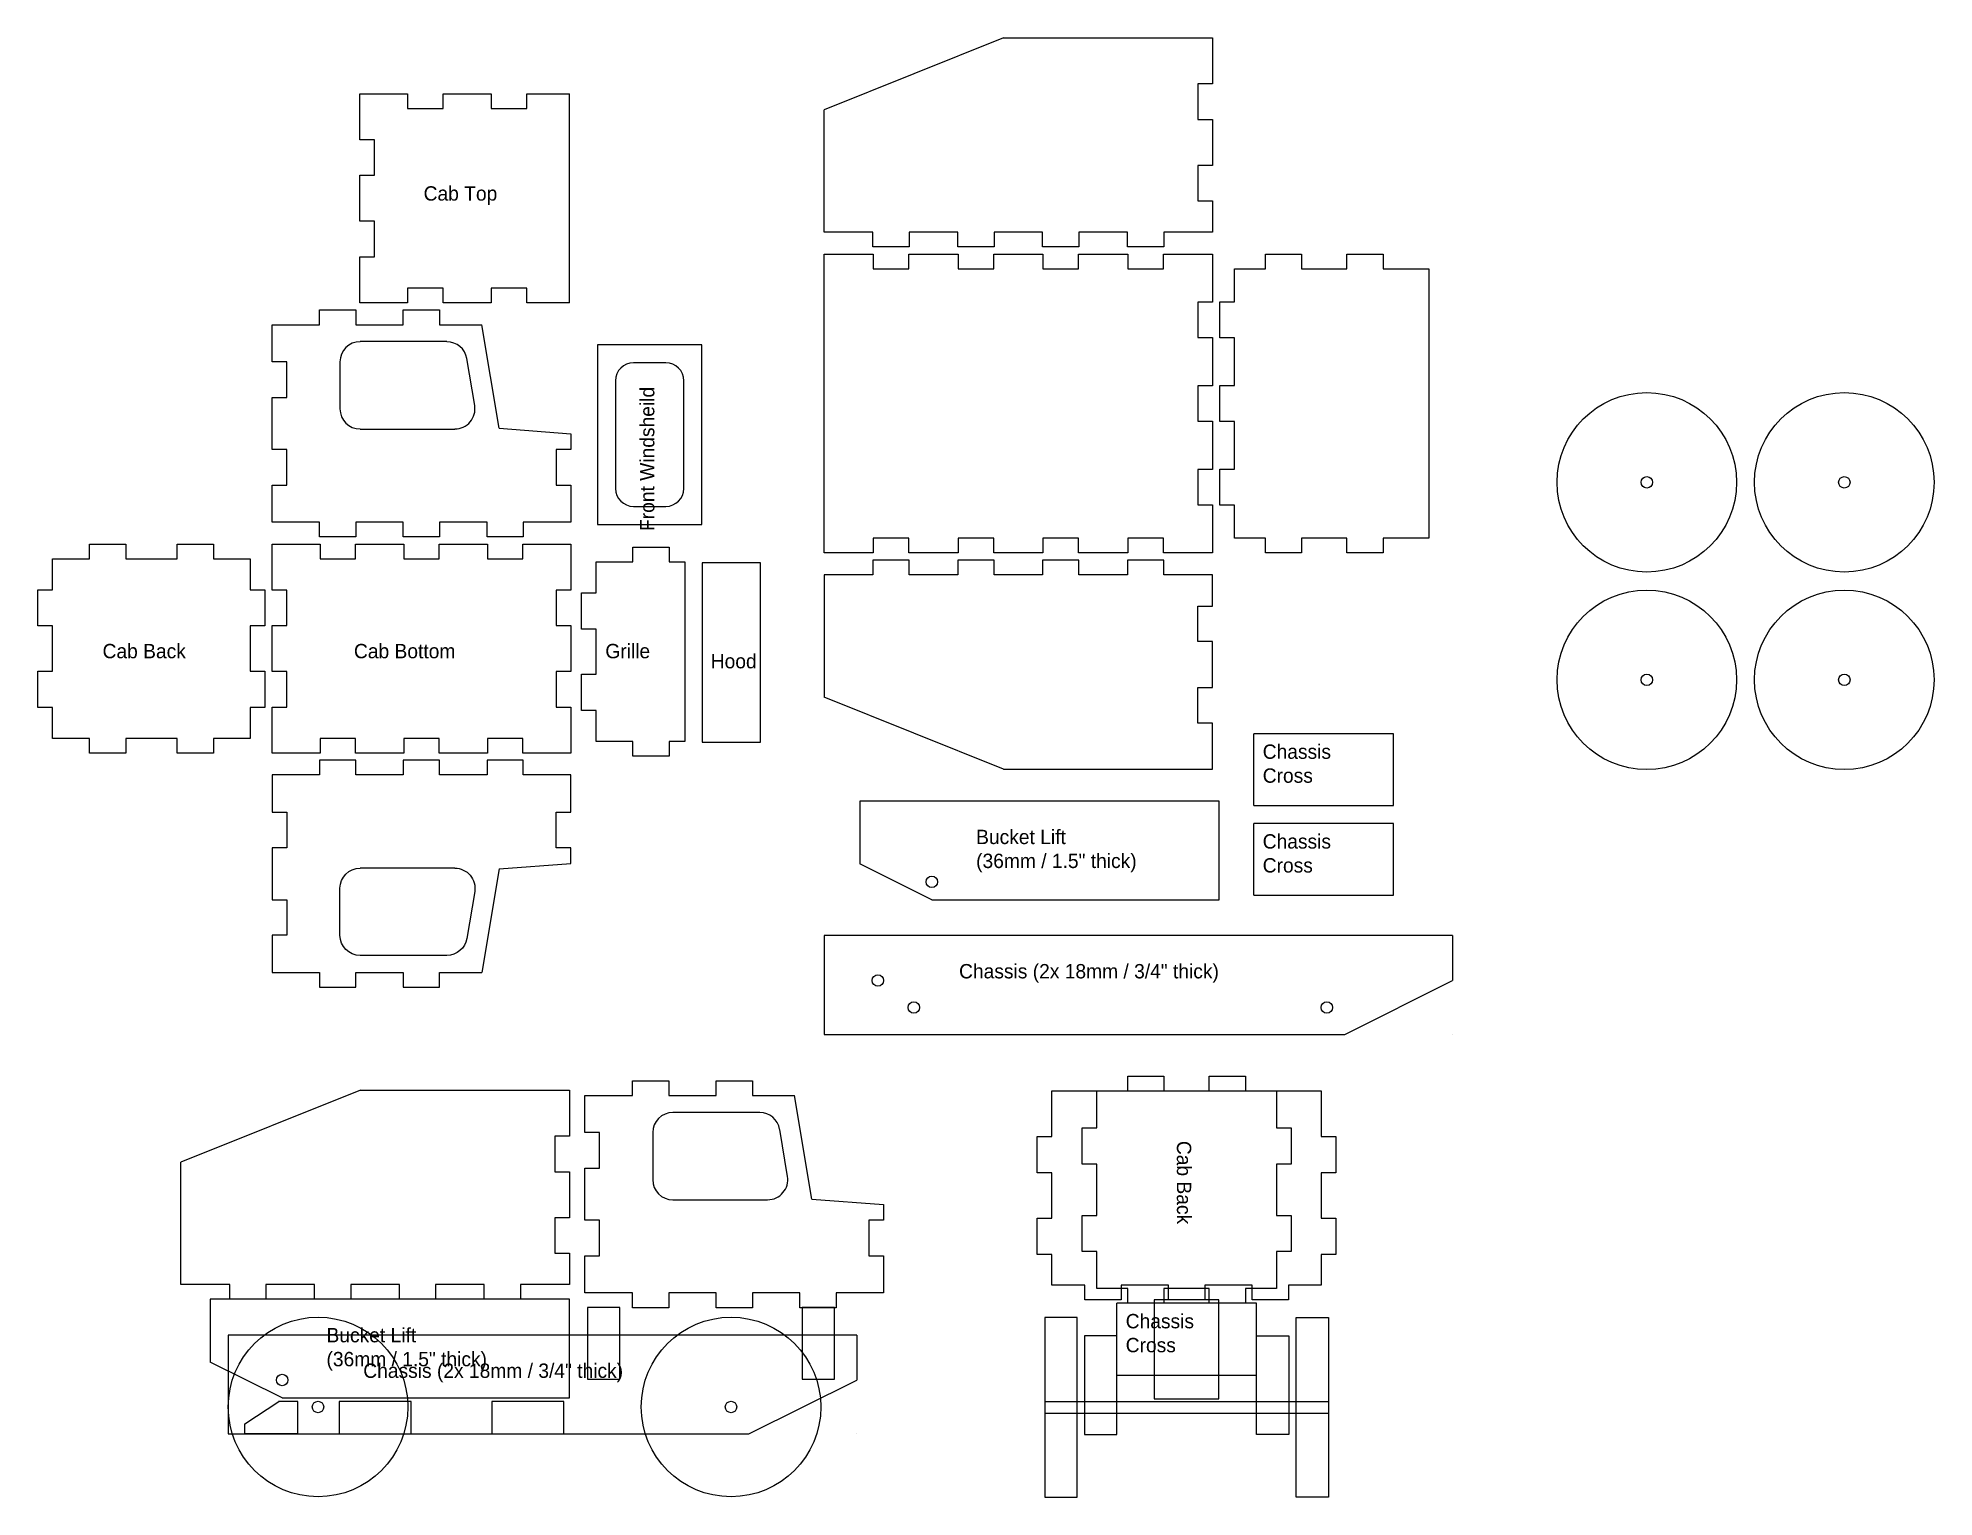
# Model space of a CAD drawing. Header units: millimetres. Extents: x 4 to 1060, y -665 to 148.
import ezdxf

# ---------------------------------------------------------------- set-up
doc = ezdxf.new("R2010")
doc.units = ezdxf.units.MM
doc.layers.get('0').update_dxf_attribs({"linetype": 'CONTINUOUS', "lineweight": 25, "true_color": 0x000000})
doc.styles.add('textstyle0', font='')
doc.styles.add('textstyle1', font='')
doc.styles.add('textstyle2', font='')
doc.styles.add('textstyle3', font='')
doc.styles.add('textstyle4', font='')
doc.styles.add('textstyle5', font='')
doc.styles.add('textstyle6', font='')
doc.styles.add('textstyle7', font='')
doc.styles.add('textstyle8', font='')
doc.styles.get('textstyle0').set_extended_font_data('Droid Sans Mono')
doc.styles.get('textstyle1').set_extended_font_data('Droid Sans Mono')
doc.styles.get('textstyle2').set_extended_font_data('Droid Sans Mono')
doc.styles.get('textstyle3').set_extended_font_data('Droid Sans Mono')
doc.styles.get('textstyle4').set_extended_font_data('Droid Sans Mono')
doc.styles.get('textstyle5').set_extended_font_data('Droid Sans Mono')
doc.styles.get('textstyle6').set_extended_font_data('Droid Sans Mono')
doc.styles.get('textstyle7').set_extended_font_data('Droid Sans Mono')
doc.styles.get('textstyle8').set_extended_font_data('Droid Sans Mono')

# ---------------------------------------------------------------- blocks, each defined once
blk = doc.blocks.new('cab_top')
at = {"color": 7, "true_color": 0x000000}
for p, q in [((-116.8, 116.4), (-90.1, 116.4)), ((-116.8, 90.8), (-116.8, 116.4)), ((-90.1, 116.4), (-90.1, 108.2)), ((-70.3, 108.2), (-70.3, 116.4)), ((-70.3, 116.4), (-43.5, 116.4)), ((-43.5, 116.4), (-43.5, 108.2)), ((-23.7, 108.2), (-23.7, 116.4)), ((-23.7, 116.4), (0, 116.4)), ((-90.1, 108.2), (-70.3, 108.2)), ((-43.5, 108.2), (-23.7, 108.2)), ((-108.6, 90.8), (-116.8, 90.8)), ((-108.6, 71), (-108.6, 90.8)), ((-116.8, 45.4), (-116.8, 71)), ((-116.8, 71), (-108.6, 71)), ((-108.6, 45.4), (-116.8, 45.4)), ((-108.6, 25.6), (-108.6, 45.4)), ((-116.8, 0), (-116.8, 25.6)), ((-116.8, 25.6), (-108.6, 25.6)), ((-90.1, 0), (-116.8, 0)), ((-70.3, 8.2), (-90.1, 8.2)), ((-90.1, 8.2), (-90.1, 0)), ((-70.3, 0), (-70.3, 8.2)), ((-43.5, 0), (-70.3, 0)), ((-23.7, 8.2), (-43.5, 8.2)), ((-43.5, 8.2), (-43.5, 0)), ((-23.7, 0), (-23.7, 8.2)), ((0, 0), (-23.7, 0))]:
    blk.add_line(p, q, dxfattribs=at)
blk.add_line((0, 0), (0, 116.4))
at = {"insert": (-81.2, 64.9), "char_height": 8, "attachment_point": 1, "style": 'textstyle0'}
blk.add_mtext('Cab Top', dxfattribs=at)
blk = doc.blocks.new('cab_side')
at = {"color": 7, "true_color": 0x000000}
for p, q in [((26.5, 110), (26.5, 118.2)), ((26.5, 118.2), (46.7, 118.2)), ((46.7, 118.2), (46.7, 110)), ((73.1, 110), (73.1, 118.2)), ((73.1, 118.2), (93.3, 118.2)), ((93.3, 118.2), (93.3, 110)), ((0, 110), (26.5, 110)), ((0, 89.3), (0, 110)), ((46.7, 110), (73.1, 110)), ((93.3, 110), (116.8, 110)), ((8.2, 89.3), (0, 89.3)), ((8.2, 69.5), (8.2, 89.3)), ((0, 40.5), (0, 69.5)), ((0, 69.5), (8.2, 69.5)), ((166.4, 49.3), (166.4, 40.5)), ((8.2, 40.5), (0, 40.5)), ((8.2, 20.7), (8.2, 40.5)), ((166.4, 40.5), (158.2, 40.5)), ((158.2, 40.5), (158.2, 20.7)), ((0, 0), (0, 20.7)), ((0, 20.7), (8.2, 20.7)), ((158.2, 20.7), (166.4, 20.7)), ((166.4, 20.7), (166.4, 0)), ((26.5, 0), (0, 0)), ((26.5, -8.2), (26.5, 0)), ((73.1, 0), (46.7, 0)), ((46.7, 0), (46.7, -8.2)), ((73.1, -8.2), (73.1, 0)), ((119.7, 0), (93.3, 0)), ((93.3, 0), (93.3, -8.2)), ((119.7, -8.2), (119.7, 0)), ((166.4, 0), (139.9, 0)), ((139.9, 0), (139.9, -8.2)), ((46.7, -8.2), (26.5, -8.2)), ((93.3, -8.2), (73.1, -8.2)), ((139.9, -8.2), (119.7, -8.2))]:
    blk.add_line(p, q, dxfattribs=at)
for p, q in [((126.4, 52.3), (116.8, 110)), ((97.4, 100.6), (49, 100.6)), ((37.8, 89.3), (37.8, 63.1)), ((112.9, 64.9), (108.5, 91.1)), ((49, 51.8), (101.8, 51.8)), ((126.4, 52.3), (166.4, 49.3))]:
    blk.add_line(p, q)
for centre, start, end in [((49, 89.3), 90, 180), ((97.4, 89.3), 9.4623, 90), ((101.8, 63.1), 270, 9.4623), ((49, 63.1), 180, 270)]:
    blk.add_arc(centre, 11.2, start, end)
blk = doc.blocks.new('cab_back')
at = {"color": 7, "true_color": 0x000000}
for p, q in [((20.5, 100), (20.5, 108.2)), ((20.5, 108.2), (40.7, 108.2)), ((40.7, 108.2), (40.7, 100)), ((69.3, 100), (69.3, 108.2)), ((69.3, 108.2), (89.5, 108.2)), ((89.5, 108.2), (89.5, 100)), ((0, 100), (20.5, 100)), ((0, 82.8), (0, 100)), ((40.7, 100), (69.3, 100)), ((89.5, 100), (110, 100)), ((110, 100), (110, 82.8)), ((-8.2, 62.6), (-8.2, 82.8)), ((-8.2, 82.8), (0, 82.8)), ((110, 82.8), (118.2, 82.8)), ((118.2, 82.8), (118.2, 62.6)), ((0, 62.6), (-8.2, 62.6)), ((0, 37.4), (0, 62.6)), ((118.2, 62.6), (110, 62.6)), ((110, 62.6), (110, 37.4)), ((-8.2, 17.2), (-8.2, 37.4)), ((-8.2, 37.4), (0, 37.4)), ((110, 37.4), (118.2, 37.4)), ((118.2, 37.4), (118.2, 17.2)), ((0, 17.2), (-8.2, 17.2)), ((0, 0), (0, 17.2)), ((118.2, 17.2), (110, 17.2)), ((110, 17.2), (110, 0)), ((20.5, 0), (0, 0)), ((20.5, -8.2), (20.5, 0)), ((69.3, 0), (40.7, 0)), ((40.7, 0), (40.7, -8.2)), ((69.3, -8.2), (69.3, 0)), ((110, 0), (89.5, 0)), ((89.5, 0), (89.5, -8.2)), ((40.7, -8.2), (20.5, -8.2)), ((89.5, -8.2), (69.3, -8.2))]:
    blk.add_line(p, q, dxfattribs=at)
at = {"insert": (27.8, 52.6), "char_height": 8, "attachment_point": 1, "style": 'textstyle1'}
blk.add_mtext('Cab Back', dxfattribs=at)
blk = doc.blocks.new('cab_bottom')
at = {"color": 7, "true_color": 0x000000}
for p, q in [((0, 116.4), (26.7, 116.4)), ((0, 90.8), (0, 116.4)), ((26.7, 116.4), (26.7, 108.2)), ((46.5, 108.2), (46.5, 116.4)), ((46.5, 116.4), (73.3, 116.4)), ((73.3, 116.4), (73.3, 108.2)), ((93.1, 108.2), (93.1, 116.4)), ((93.1, 116.4), (119.9, 116.4)), ((119.9, 116.4), (119.9, 108.2)), ((139.7, 108.2), (139.7, 116.4)), ((139.7, 116.4), (166.4, 116.4)), ((166.4, 116.4), (166.4, 90.8)), ((26.7, 108.2), (46.5, 108.2)), ((73.3, 108.2), (93.1, 108.2)), ((119.9, 108.2), (139.7, 108.2)), ((8.2, 90.8), (0, 90.8)), ((8.2, 71), (8.2, 90.8)), ((166.4, 90.8), (158.2, 90.8)), ((158.2, 90.8), (158.2, 71)), ((0, 45.4), (0, 71)), ((0, 71), (8.2, 71)), ((158.2, 71), (166.4, 71)), ((166.4, 71), (166.4, 45.4)), ((8.2, 45.4), (0, 45.4)), ((8.2, 25.6), (8.2, 45.4)), ((166.4, 45.4), (158.2, 45.4)), ((158.2, 45.4), (158.2, 25.6)), ((0, 0), (0, 25.6)), ((0, 25.6), (8.2, 25.6)), ((158.2, 25.6), (166.4, 25.6)), ((166.4, 25.6), (166.4, 0)), ((26.7, 0), (0, 0)), ((46.5, 8.2), (26.7, 8.2)), ((26.7, 8.2), (26.7, 0)), ((46.5, 0), (46.5, 8.2)), ((73.3, 0), (46.5, 0)), ((93.1, 8.2), (73.3, 8.2)), ((73.3, 8.2), (73.3, 0)), ((93.1, 0), (93.1, 8.2)), ((119.9, 0), (93.1, 0)), ((139.7, 8.2), (119.9, 8.2)), ((119.9, 8.2), (119.9, 0)), ((139.7, 0), (139.7, 8.2)), ((166.4, 0), (139.7, 0))]:
    blk.add_line(p, q, dxfattribs=at)
at = {"insert": (45.6, 60.8), "char_height": 8, "attachment_point": 1, "style": 'textstyle4'}
blk.add_mtext('Cab Bottom', dxfattribs=at)
blk = doc.blocks.new('cab_grille')
at = {"color": 7, "true_color": 0x000000}
for p, q in [((-28.8, 100), (-28.8, 108.2)), ((-28.8, 108.2), (-8.6, 108.2)), ((-8.6, 108.2), (-8.6, 100)), ((-49.3, 100), (-28.8, 100)), ((-49.3, 82.8), (-49.3, 100)), ((-8.6, 100), (0, 100)), ((-57.5, 62.6), (-57.5, 82.8)), ((-57.5, 82.8), (-49.3, 82.8)), ((-49.3, 62.6), (-57.5, 62.6)), ((-49.3, 37.4), (-49.3, 62.6)), ((-57.5, 17.2), (-57.5, 37.4)), ((-57.5, 37.4), (-49.3, 37.4)), ((-49.3, 17.2), (-57.5, 17.2)), ((-49.3, 0), (-49.3, 17.2)), ((-28.8, 0), (-49.3, 0)), ((-28.8, -8.2), (-28.8, 0)), ((-8.6, -8.2), (-28.8, -8.2)), ((0, 0), (-8.6, 0)), ((-8.6, 0), (-8.6, -8.2))]:
    blk.add_line(p, q, dxfattribs=at)
blk.add_line((0, 100), (0, 0))
at = {"insert": (-44.2, 54.3), "char_height": 8, "attachment_point": 1, "style": 'textstyle6'}
blk.add_mtext('Grille', dxfattribs=at)
blk = doc.blocks.new('cab_hood')
for p, q in [((0, 100), (-32.5, 100)), ((-32.5, 100), (-32.5, 0)), ((0, 0), (0, 100)), ((-32.5, 0), (0, 0))]:
    blk.add_line(p, q)
at = {"insert": (-27.8, 49.2), "char_height": 8, "attachment_point": 1, "style": 'textstyle7'}
blk.add_mtext('Hood', dxfattribs=at)
blk = doc.blocks.new('bucket_side')
blk.add_line((-116.4, 108.2), (-216.4, 68.2))
at = {"color": 7, "true_color": 0x000000}
for p, q in [((-116.4, 108.2), (0, 108.2)), ((0, 108.2), (0, 82.6)), ((0, 82.6), (-8.2, 82.6)), ((-8.2, 82.6), (-8.2, 62.8)), ((-216.4, 0), (-216.4, 68.2)), ((-8.2, 62.8), (0, 62.8)), ((0, 62.8), (0, 37.2)), ((0, 37.2), (-8.2, 37.2)), ((-8.2, 37.2), (-8.2, 17.4)), ((-8.2, 17.4), (0, 17.4)), ((0, 17.4), (0, 0)), ((-189.2, 0), (-216.4, 0)), ((-189.2, -8.2), (-189.2, 0)), ((-169, -8.2), (-189.2, -8.2)), ((-141.9, 0), (-169, 0)), ((-169, 0), (-169, -8.2)), ((-141.9, -8.2), (-141.9, 0)), ((-121.7, -8.2), (-141.9, -8.2)), ((-94.7, 0), (-121.7, 0)), ((-121.7, 0), (-121.7, -8.2)), ((-94.7, -8.2), (-94.7, 0)), ((-74.5, -8.2), (-94.7, -8.2)), ((-47.4, 0), (-74.5, 0)), ((-74.5, 0), (-74.5, -8.2)), ((-47.4, -8.2), (-47.4, 0)), ((-27.2, -8.2), (-47.4, -8.2)), ((0, 0), (-27.2, 0)), ((-27.2, 0), (-27.2, -8.2))]:
    blk.add_line(p, q, dxfattribs=at)
blk = doc.blocks.new('bucket_front')
at = {"color": 7, "true_color": 0x000000}
for p, q in [((-108.2, 150), (-91, 150)), ((-108.2, 131.7), (-108.2, 150)), ((-91, 150), (-91, 158.2)), ((-91, 158.2), (-70.8, 158.2)), ((-70.8, 158.2), (-70.8, 150)), ((-70.8, 150), (-45.6, 150)), ((-45.6, 150), (-45.6, 158.2)), ((-45.6, 158.2), (-25.4, 158.2)), ((-25.4, 158.2), (-25.4, 150)), ((-25.4, 150), (0, 150)), ((0, 150), (0, 0)), ((-116.4, 111.5), (-116.4, 131.7)), ((-116.4, 131.7), (-108.2, 131.7)), ((-108.2, 111.5), (-116.4, 111.5)), ((-108.2, 85.1), (-108.2, 111.5)), ((-116.4, 64.9), (-116.4, 85.1)), ((-116.4, 85.1), (-108.2, 85.1)), ((-108.2, 64.9), (-116.4, 64.9)), ((-108.2, 38.5), (-108.2, 64.9)), ((-116.4, 18.3), (-116.4, 38.5)), ((-116.4, 38.5), (-108.2, 38.5)), ((-108.2, 18.3), (-116.4, 18.3)), ((-108.2, 0), (-108.2, 18.3)), ((-91, 0), (-108.2, 0)), ((-91, -8.2), (-91, 0)), ((-45.6, 0), (-70.8, 0)), ((-70.8, 0), (-70.8, -8.2)), ((-45.6, -8.2), (-45.6, 0)), ((0, 0), (-25.4, 0)), ((-25.4, 0), (-25.4, -8.2)), ((-70.8, -8.2), (-91, -8.2)), ((-25.4, -8.2), (-45.6, -8.2))]:
    blk.add_line(p, q, dxfattribs=at)
blk = doc.blocks.new('bucket_bottom')
at = {"color": 7, "true_color": 0x000000}
for p, q in [((0, 166.4), (27.4, 166.4)), ((0, 0), (0, 166.4)), ((27.4, 166.4), (27.4, 158.2)), ((47.2, 158.2), (47.2, 166.4)), ((47.2, 166.4), (74.7, 166.4)), ((74.7, 166.4), (74.7, 158.2)), ((94.5, 158.2), (94.5, 166.4)), ((94.5, 166.4), (121.9, 166.4)), ((121.9, 166.4), (121.9, 158.2)), ((141.7, 158.2), (141.7, 166.4)), ((141.7, 166.4), (169.2, 166.4)), ((169.2, 166.4), (169.2, 158.2)), ((189, 158.2), (189, 166.4)), ((189, 166.4), (216.4, 166.4)), ((216.4, 166.4), (216.4, 139.7)), ((27.4, 158.2), (47.2, 158.2)), ((74.7, 158.2), (94.5, 158.2)), ((121.9, 158.2), (141.7, 158.2)), ((169.2, 158.2), (189, 158.2)), ((216.4, 139.7), (208.2, 139.7)), ((208.2, 139.7), (208.2, 119.9)), ((208.2, 119.9), (216.4, 119.9)), ((216.4, 119.9), (216.4, 93.1)), ((216.4, 93.1), (208.2, 93.1)), ((208.2, 93.1), (208.2, 73.3)), ((208.2, 73.3), (216.4, 73.3)), ((216.4, 73.3), (216.4, 46.5)), ((216.4, 46.5), (208.2, 46.5)), ((208.2, 46.5), (208.2, 26.7)), ((208.2, 26.7), (216.4, 26.7)), ((216.4, 26.7), (216.4, 0)), ((27.4, 0), (0, 0)), ((47.2, 8.2), (27.4, 8.2)), ((27.4, 8.2), (27.4, 0)), ((47.2, 0), (47.2, 8.2)), ((74.7, 0), (47.2, 0)), ((94.5, 8.2), (74.7, 8.2)), ((74.7, 8.2), (74.7, 0)), ((94.5, 0), (94.5, 8.2)), ((121.9, 0), (94.5, 0)), ((141.7, 8.2), (121.9, 8.2)), ((121.9, 8.2), (121.9, 0)), ((141.7, 0), (141.7, 8.2)), ((169.2, 0), (141.7, 0)), ((189, 8.2), (169.2, 8.2)), ((169.2, 8.2), (169.2, 0)), ((189, 0), (189, 8.2)), ((216.4, 0), (189, 0))]:
    blk.add_line(p, q, dxfattribs=at)
blk = doc.blocks.new('bucket_lift')
for p, q in [((0, 55), (-200, 55)), ((-200, 55), (-200, 20)), ((0, 0), (0, 55)), ((-160, 0), (-200, 20)), ((-160, 0), (0, 0))]:
    blk.add_line(p, q)
blk.add_circle((-160, 10), 3.2)
at = {"insert": (-135.3, 39), "char_height": 8, "attachment_point": 1, "style": 'textstyle3'}
blk.add_mtext('Bucket Lift\\P(36mm / 1.5" thick)', dxfattribs=at)
blk = doc.blocks.new('chassis')
for p, q in [((50, 55), (-300, 55)), ((-300, 55), (-300, 0)), ((50, 55), (50, 30)), ((-10, 0), (50, 30)), ((-300, 0), (-10, 0)), ((50, 0), (50, 0))]:
    blk.add_line(p, q)
for centre in [(-270, 30), (-250, 15), (-20, 15)]:
    blk.add_circle(centre, 3.2)
at = {"insert": (-224.8, 39.2), "char_height": 8, "attachment_point": 1, "style": 'textstyle5'}
blk.add_mtext('Chassis (2x 18mm / 3/4" thick)', dxfattribs=at)
blk = doc.blocks.new('chassis_cross')
for p, q in [((0, 0), (0, 40)), ((77.9, 40), (0, 40)), ((77.9, 0), (77.9, 40)), ((0, 0), (77.9, 0))]:
    blk.add_line(p, q)
at = {"insert": (5, 34), "char_height": 8, "attachment_point": 1, "style": 'textstyle2'}
blk.add_mtext('Chassis\\PCross', dxfattribs=at)
blk = doc.blocks.new('wheel')
for radius in [50, 3.2]:
    blk.add_circle((0, 0), radius)

msp = doc.modelspace()

# ---------------------------------------------------------------- linework, layer by layer
for p, q in [((373.7, -23.4), (315.7, -23.4)), ((315.7, -23.4), (315.7, -123.4)), ((373.7, -123.4), (373.7, -23.4)), ((353.7, -33.4), (335.7, -33.4)), ((325.7, -43.4), (325.7, -103.4)), ((363.7, -103.4), (363.7, -43.4)), ((335.7, -113.4), (353.7, -113.4)), ((315.7, -123.4), (373.7, -123.4)), ((328.1, -559.6), (310.1, -559.6)), ((310.1, -559.6), (310.1, -599.6)), ((328.1, -599.6), (328.1, -559.6)), ((447.6, -559.6), (429.6, -559.6)), ((429.6, -559.6), (429.6, -599.6)), ((447.6, -599.6), (447.6, -559.6)), ((661.7, -555.4), (625.7, -555.4)), ((625.7, -555.4), (625.7, -610.4)), ((661.7, -610.4), (661.7, -555.4)), ((582.7, -565.2), (564.7, -565.2)), ((564.7, -565.2), (564.7, -665.2)), ((582.7, -665.2), (582.7, -565.2)), ((704.7, -665.2), (704.7, -565.2)), ((704.7, -565.2), (722.7, -565.2)), ((722.7, -565.2), (722.7, -665.2)), ((604.8, -575.3), (586.8, -575.3)), ((586.8, -575.3), (586.8, -630.3)), ((604.8, -630.3), (604.8, -575.3)), ((682.7, -630.3), (682.7, -575.3)), ((682.7, -575.3), (700.7, -575.3)), ((700.7, -575.3), (700.7, -630.3)), ((310.1, -599.6), (328.1, -599.6)), ((429.6, -599.6), (447.6, -599.6)), ((119.3, -624.4), (138.1, -612)), ((148.7, -612), (138, -612)), ((148.7, -630), (148.7, -612)), ((211.8, -612), (171.8, -612)), ((171.8, -612), (171.8, -630)), ((211.8, -630), (211.8, -612)), ((296.8, -612), (256.8, -612)), ((256.8, -612), (256.8, -630)), ((296.8, -630), (296.8, -612)), ((564.7, -612), (722.7, -612)), ((625.7, -610.4), (661.7, -610.4)), ((564.7, -618.4), (722.7, -618.4)), ((119.3, -630), (119.3, -624.4)), ((148.7, -630), (119.3, -630)), ((171.8, -630), (211.8, -630)), ((256.8, -630), (296.8, -630)), ((586.8, -630.3), (604.8, -630.3)), ((700.7, -630.3), (682.7, -630.3)), ((564.7, -665.2), (582.7, -665.2)), ((722.7, -665.2), (704.7, -665.2))]:
    msp.add_line(p, q)
for centre, start, end in [((335.7, -43.4), 90, 180), ((353.7, -43.4), 360, 90), ((335.7, -103.4), 180, 270), ((353.7, -103.4), 270, 0)]:
    msp.add_arc(centre, 10, start, end)

# ---------------------------------------------------------------- block references
for name, p in [('bucket_side', (658.2, 39.3)), ('cab_top', (300, 0)), ('bucket_bottom', (441.8, -139.3)), ('bucket_front', (778.6, -131.1)), ('cab_side', (134.4, -122.2)), ('wheel', (900, -100)), ('wheel', (1010, -100)), ('cab_back', (12.2, -242.6)), ('cab_bottom', (134.4, -250.8)), ('cab_grille', (364.2, -244.3)), ('cab_hood', (406.5, -244.8)), ('wheel', (900, -210)), ('wheel', (1010, -210)), ('chassis_cross', (681.1, -280)), ('bucket_lift', (661.8, -332.5)), ('chassis_cross', (681.1, -330)), ('chassis', (741.8, -407.5)), ('bucket_side', (300, -546.8)), ('cab_side', (308.6, -551.5)), ('bucket_lift', (300, -610)), ('chassis_cross', (604.8, -597.2)), ('wheel', (160, -615)), ('wheel', (390, -615)), ('chassis', (410, -630))]:
    msp.add_blockref(name, p)
at = {"yscale": -1, "rotation": 360}
for name, p in [('bucket_side', (658.2, -151.5)), ('cab_side', (134.4, -263))]:
    msp.add_blockref(name, p, dxfattribs=at)
for name, p, rotation in [('cab_back', (593.7, -439), -90), ('bucket_front', (718.7, -439), 90)]:
    msp.add_blockref(name, p, dxfattribs=dict(rotation=rotation))

# ---------------------------------------------------------------- texts
at = {"insert": (339.3, -127.1), "char_height": 8, "attachment_point": 1, "rotation": 90, "style": 'textstyle8'}
msp.add_mtext('Front Windsheild', dxfattribs=at)

doc.saveas('drawing.dxf')
